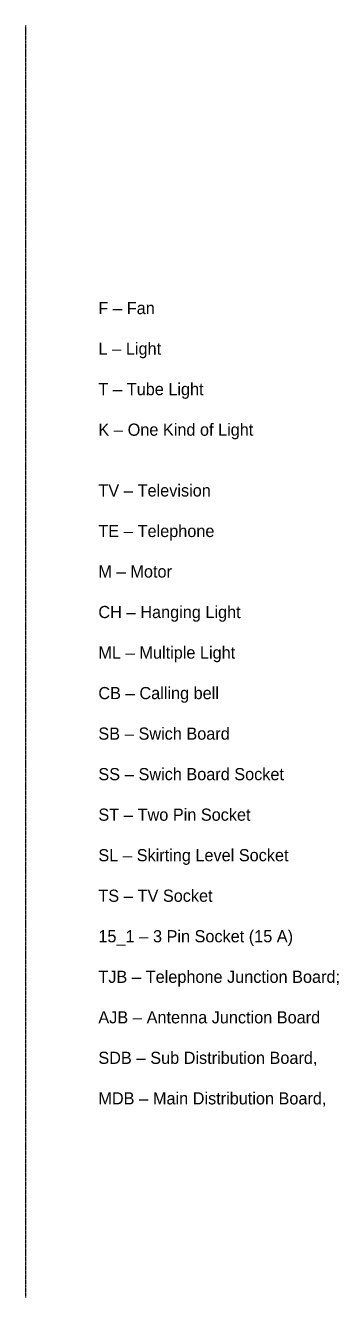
# Model space of a CAD drawing. Header units: inches. Extents: x -1401 to 4392, y -1632 to 1009.
# Drawn here: x 2176 to 2434, y -38 to 1009 of the extents above; entities that cross this region are included whole.
import ezdxf

# ---------------------------------------------------------------- set-up
doc = ezdxf.new("R2010")
doc.units = ezdxf.units.IN
doc.header["$MEASUREMENT"] = 0
doc.linetypes.add('DASHED2', pattern=[0.375, 0.25, -0.125])

msp = doc.modelspace()

# ---------------------------------------------------------------- linework, layer by layer
at = {"linetype": 'DASHED2'}
msp.add_line((2176.11, 1008.58), (2176.11, -37.92), dxfattribs=at)

# ---------------------------------------------------------------- texts
at = {"linetype": 'DASHED2', "insert": (2236.11, 781.08), "char_height": 10, "width": 554.5, "attachment_point": 1}
msp.add_mtext('F {\\fArial|b0|i0|c0|p34;–} Fan\\P\\PL {\\fArial|b0|i0|c0|p34;–} Light\\P\\PT {\\fArial|b0|i0|c0|p34;–} Tube Light\\P\\PK {\\fArial|b0|i0|c0|p34;–} One Kind of Light\\P\\P\\PTV {\\fArial|b0|i0|c0|p34;–} Television\\P\\PTE {\\fArial|b0|i0|c0|p34;–} Telephone\\P\\PM {\\fArial|b0|i0|c0|p34;–} Motor\\P\\PCH {\\fArial|b0|i0|c0|p34;–} Hanging Light\\P\\PML {\\fArial|b0|i0|c0|p34;–} Multiple Light\\P\\PCB {\\fArial|b0|i0|c0|p34;–} Calling bell\\P\\PSB {\\fArial|b0|i0|c0|p34;–} Swich Board\\P\\PSS {\\fArial|b0|i0|c0|p34;–} Swich Board Socket\\P\\PST {\\fArial|b0|i0|c0|p34;–} Two Pin Socket\\P\\PSL {\\fArial|b0|i0|c0|p34;–} Skirting Level Socket\\P\\PTS {\\fArial|b0|i0|c0|p34;–} TV Socket\\P\\P15_1 {\\fArial|b0|i0|c0|p34;–} 3 Pin Socket (15 A)\\P\\PTJB {\\fArial|b0|i0|c0|p34;–} Telephone Junction Board;\\P\\PAJB {\\fArial|b0|i0|c0|p34;–} Antenna Junction Board\\P\\PSDB {\\fArial|b0|i0|c0|p34;–} Sub Distribution Board,\\P\\PMDB {\\fArial|b0|i0|c0|p34;–} Main Distribution Board,', dxfattribs=at)

doc.saveas('drawing.dxf')
